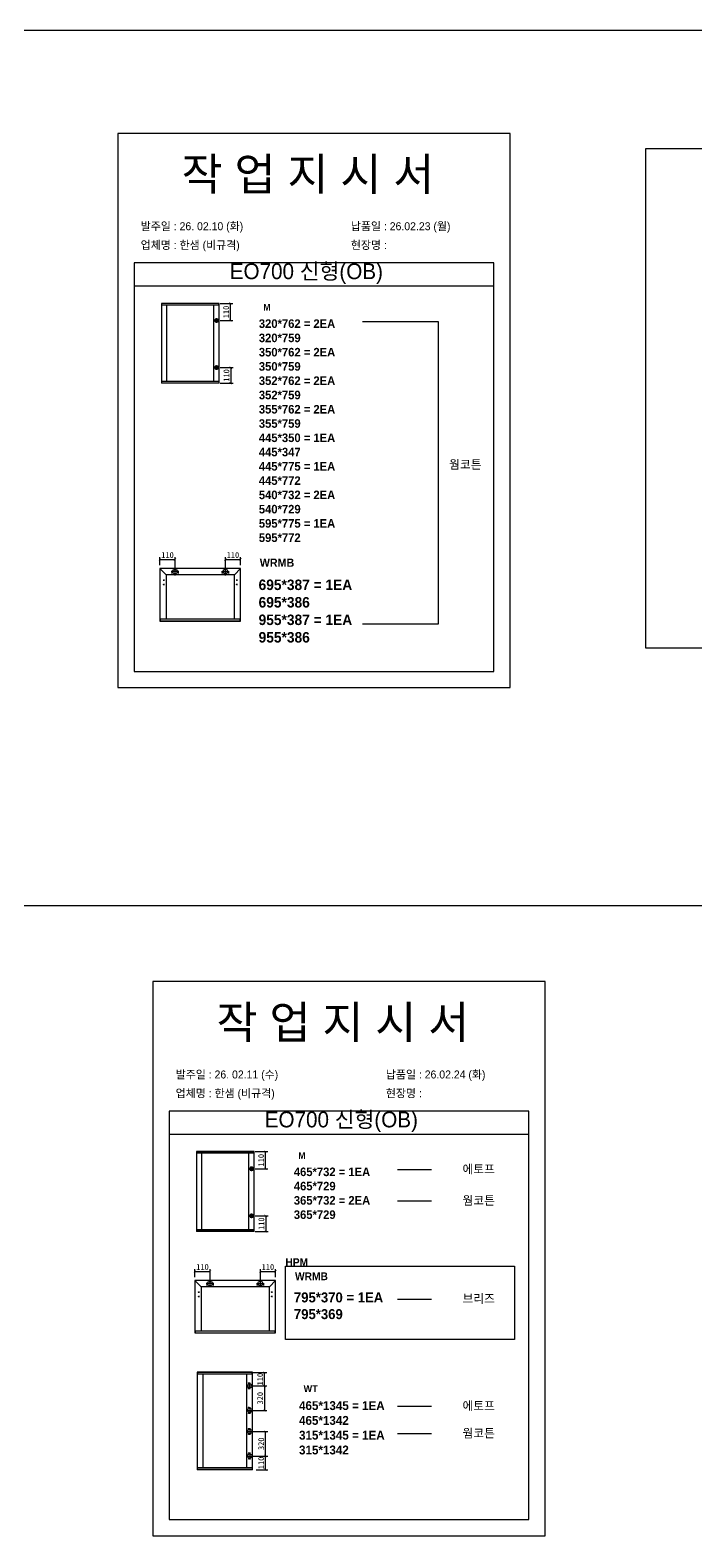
# Model space of a CAD drawing. Header units: millimetres. Extents: x -44117 to 256353, y -2095463 to 65325.
# Drawn here: x 112619 to 115470, y -711792 to -705337 of the extents above; entities that cross this region are included whole.
import ezdxf

# ---------------------------------------------------------------- set-up
doc = ezdxf.new("R2010")
doc.units = ezdxf.units.MM
doc.header["$LTSCALE"] = 10
doc.layers.add('Layer1', color=7, linetype='Continuous', lineweight=70)
doc.styles.add('MtX_Gulim', font='')
doc.styles.get('MtX_Gulim').set_extended_font_data('Gulim', bold=True)
doc.dimstyles.new('ISO-25', dxfattribs={"dimtxt": 2.5, "dimasz": 2.5, "dimexe": 1, "dimexo": 1, "dimtad": 1, "dimtxsty": 'Standard', "dimblk": 'ARCHTICK', "dimcen": 2.5, "dimadec": 0, "dimazin": 0, "dimtfac": 1, "dimtmove": 0, "dimatfit": 3, "dimfxl": 0, "dimarcsym": 0})

# ---------------------------------------------------------------- blocks, each defined once
blk = doc.blocks.new('_ArchTick')
at = {"color": 0, "linetype": 'ByBlock', "const_width": 0.15}
blk.add_lwpolyline([(-0.5, -0.5), (0.5, 0.5)], dxfattribs=at)
blk = doc.blocks.new('*D4801')
at = {"color": 0, "lineweight": -2}
for p, q in [((113433, -706508.6), (113487.6, -706508.6)), ((113477.6, -706582.3), (113477.6, -706508.6)), ((113433, -706582.3), (113487.6, -706582.3))]:
    blk.add_line(p, q, dxfattribs=at)
at = {"layer": 'Defpoints', "color": 0}
for p in [(113418, -706508.6), (113477.6, -706508.6), (113418, -706582.3)]:
    blk.add_point(p, dxfattribs=at)
at = {"color": 0, "lineweight": -2, "xscale": 10, "yscale": 10, "zscale": 10}
for p, rotation in [((113477.6, -706508.6), 90), ((113477.6, -706582.3), 270)]:
    blk.add_blockref('_ArchTick', p, dxfattribs=dict(at, rotation=rotation))
at = {"color": 0, "insert": (113458.8, -706545.4), "char_height": 25, "attachment_point": 5, "rotation": 90}
blk.add_mtext('110', dxfattribs=at)
blk = doc.blocks.new('*D4802')
at = {"color": 0, "lineweight": -2}
for p, q in [((113433, -706784.1), (113488.5, -706784.1)), ((113478.5, -706784.1), (113478.5, -706851)), ((113433, -706851), (113488.5, -706851))]:
    blk.add_line(p, q, dxfattribs=at)
at = {"layer": 'Defpoints', "color": 0}
for p in [(113418, -706784.1), (113418, -706851), (113478.5, -706851)]:
    blk.add_point(p, dxfattribs=at)
at = {"color": 0, "lineweight": -2, "xscale": 10, "yscale": 10, "zscale": 10}
for p, rotation in [((113478.5, -706784.1), 90), ((113478.5, -706851), 270)]:
    blk.add_blockref('_ArchTick', p, dxfattribs=dict(at, rotation=rotation))
at = {"color": 0, "insert": (113459.8, -706817.6), "char_height": 25, "attachment_point": 5, "rotation": 90}
blk.add_mtext('110', dxfattribs=at)
blk = doc.blocks.new('*D4803')
at = {"color": 0, "lineweight": -2}
for p, q in [((113175.5, -707630.8), (113175.5, -707596.2)), ((113175.5, -707606.2), (113240, -707606.2)), ((113240, -707643.5), (113240, -707596.2))]:
    blk.add_line(p, q, dxfattribs=at)
at = {"layer": 'Defpoints', "color": 0}
for p in [(113175.5, -707645.8), (113240, -707606.2), (113240, -707658.5)]:
    blk.add_point(p, dxfattribs=at)
at = {"color": 0, "lineweight": -2, "xscale": 10, "yscale": 10, "zscale": 10, "rotation": 180}
blk.add_blockref('_ArchTick', (113175.5, -707606.2), dxfattribs=at)
at = {"color": 0, "lineweight": -2, "xscale": 10, "yscale": 10, "zscale": 10}
blk.add_blockref('_ArchTick', (113240, -707606.2), dxfattribs=at)
at = {"color": 0, "insert": (113207.7, -707587.5), "char_height": 25, "attachment_point": 5}
blk.add_mtext('110', dxfattribs=at)
blk = doc.blocks.new('*D4804')
at = {"color": 0, "lineweight": -2}
for p, q in [((113455.5, -707643.5), (113455.5, -707596.2)), ((113455.5, -707606.2), (113520.1, -707606.2)), ((113520.1, -707630.8), (113520.1, -707596.2))]:
    blk.add_line(p, q, dxfattribs=at)
at = {"layer": 'Defpoints', "color": 0}
for p in [(113520.1, -707606.2), (113520.1, -707645.8), (113455.5, -707658.5)]:
    blk.add_point(p, dxfattribs=at)
at = {"color": 0, "lineweight": -2, "xscale": 10, "yscale": 10, "zscale": 10, "rotation": 180}
blk.add_blockref('_ArchTick', (113455.5, -707606.2), dxfattribs=at)
at = {"color": 0, "lineweight": -2, "xscale": 10, "yscale": 10, "zscale": 10}
blk.add_blockref('_ArchTick', (113520.1, -707606.2), dxfattribs=at)
at = {"color": 0, "insert": (113487.8, -707587.5), "char_height": 25, "attachment_point": 5}
blk.add_mtext('110', dxfattribs=at)
blk = doc.blocks.new('*D4880')
at = {"color": 0, "lineweight": -2}
for p, q in [((113582.8, -710144.8), (113637.4, -710144.8)), ((113627.4, -710218.4), (113627.4, -710144.8)), ((113582.8, -710218.4), (113637.4, -710218.4))]:
    blk.add_line(p, q, dxfattribs=at)
at = {"layer": 'Defpoints', "color": 0}
for p in [(113567.8, -710144.8), (113627.4, -710144.8), (113567.8, -710218.4)]:
    blk.add_point(p, dxfattribs=at)
at = {"color": 0, "lineweight": -2, "xscale": 10, "yscale": 10, "zscale": 10}
for p, rotation in [((113627.4, -710144.8), 90), ((113627.4, -710218.4), 270)]:
    blk.add_blockref('_ArchTick', p, dxfattribs=dict(at, rotation=rotation))
at = {"color": 0, "insert": (113608.6, -710181.6), "char_height": 25, "attachment_point": 5, "rotation": 90}
blk.add_mtext('110', dxfattribs=at)
blk = doc.blocks.new('*D4881')
at = {"color": 0, "lineweight": -2}
for p, q in [((113582.8, -710420.2), (113638.3, -710420.2)), ((113628.3, -710420.2), (113628.3, -710487.1)), ((113582.8, -710487.1), (113638.3, -710487.1))]:
    blk.add_line(p, q, dxfattribs=at)
at = {"layer": 'Defpoints', "color": 0}
for p in [(113567.8, -710420.2), (113567.8, -710487.1), (113628.3, -710487.1)]:
    blk.add_point(p, dxfattribs=at)
at = {"color": 0, "lineweight": -2, "xscale": 10, "yscale": 10, "zscale": 10}
for p, rotation in [((113628.3, -710420.2), 90), ((113628.3, -710487.1), 270)]:
    blk.add_blockref('_ArchTick', p, dxfattribs=dict(at, rotation=rotation))
at = {"color": 0, "insert": (113609.6, -710453.7), "char_height": 25, "attachment_point": 5, "rotation": 90}
blk.add_mtext('110', dxfattribs=at)
blk = doc.blocks.new('*D4882')
at = {"color": 0, "lineweight": -2}
for p, q in [((113325.3, -710682.7), (113325.3, -710648.2)), ((113325.3, -710658.2), (113389.8, -710658.2)), ((113389.8, -710695.5), (113389.8, -710648.2))]:
    blk.add_line(p, q, dxfattribs=at)
at = {"layer": 'Defpoints', "color": 0}
for p in [(113389.8, -710658.2), (113325.3, -710697.7), (113389.8, -710710.5)]:
    blk.add_point(p, dxfattribs=at)
at = {"color": 0, "lineweight": -2, "xscale": 10, "yscale": 10, "zscale": 10, "rotation": 180}
blk.add_blockref('_ArchTick', (113325.3, -710658.2), dxfattribs=at)
at = {"color": 0, "lineweight": -2, "xscale": 10, "yscale": 10, "zscale": 10}
blk.add_blockref('_ArchTick', (113389.8, -710658.2), dxfattribs=at)
at = {"color": 0, "insert": (113357.5, -710639.4), "char_height": 25, "attachment_point": 5}
blk.add_mtext('110', dxfattribs=at)
blk = doc.blocks.new('*D4883')
at = {"color": 0, "lineweight": -2}
for p, q in [((113605.3, -710695.5), (113605.3, -710648.2)), ((113605.3, -710658.2), (113669.8, -710658.2)), ((113669.8, -710682.7), (113669.8, -710648.2))]:
    blk.add_line(p, q, dxfattribs=at)
at = {"layer": 'Defpoints', "color": 0}
for p in [(113669.8, -710658.2), (113605.3, -710710.5), (113669.8, -710697.7)]:
    blk.add_point(p, dxfattribs=at)
at = {"color": 0, "lineweight": -2, "xscale": 10, "yscale": 10, "zscale": 10, "rotation": 180}
blk.add_blockref('_ArchTick', (113605.3, -710658.2), dxfattribs=at)
at = {"color": 0, "lineweight": -2, "xscale": 10, "yscale": 10, "zscale": 10}
blk.add_blockref('_ArchTick', (113669.8, -710658.2), dxfattribs=at)
at = {"color": 0, "insert": (113637.6, -710639.4), "char_height": 25, "attachment_point": 5}
blk.add_mtext('110', dxfattribs=at)
blk = doc.blocks.new('*D4884')
at = {"color": 0, "lineweight": -2}
for p, q in [((113575.1, -711091.4), (113633, -711091.4)), ((113623, -711149.3), (113623, -711091.4)), ((113575.1, -711149.3), (113633, -711149.3))]:
    blk.add_line(p, q, dxfattribs=at)
at = {"layer": 'Defpoints', "color": 0}
for p in [(113560.1, -711091.4), (113623, -711091.4), (113560.1, -711149.3)]:
    blk.add_point(p, dxfattribs=at)
at = {"color": 0, "lineweight": -2, "xscale": 10, "yscale": 10, "zscale": 10}
for p, rotation in [((113623, -711091.4), 90), ((113623, -711149.3), 270)]:
    blk.add_blockref('_ArchTick', p, dxfattribs=dict(at, rotation=rotation))
at = {"color": 0, "insert": (113604.3, -711120.3), "char_height": 25, "attachment_point": 5, "rotation": 90}
blk.add_mtext('110', dxfattribs=at)
blk = doc.blocks.new('*D4885')
at = {"color": 0, "lineweight": -2}
for p, q in [((113575.1, -711449.8), (113637.6, -711449.8)), ((113627.6, -711508.3), (113627.6, -711449.8)), ((113586.7, -711508.3), (113637.6, -711508.3))]:
    blk.add_line(p, q, dxfattribs=at)
at = {"layer": 'Defpoints', "color": 0}
for p in [(113560.1, -711449.8), (113627.6, -711449.8), (113571.7, -711508.3)]:
    blk.add_point(p, dxfattribs=at)
at = {"color": 0, "lineweight": -2, "xscale": 10, "yscale": 10, "zscale": 10}
for p, rotation in [((113627.6, -711449.8), 90), ((113627.6, -711508.3), 270)]:
    blk.add_blockref('_ArchTick', p, dxfattribs=dict(at, rotation=rotation))
at = {"color": 0, "insert": (113608.8, -711479.1), "char_height": 25, "attachment_point": 5, "rotation": 90}
blk.add_mtext('110', dxfattribs=at)
blk = doc.blocks.new('*D4886')
at = {"color": 0, "lineweight": -2}
for p, q in [((113575.1, -711344.7), (113637.6, -711344.7)), ((113627.6, -711449.8), (113627.6, -711344.7)), ((113575.1, -711449.8), (113637.6, -711449.8))]:
    blk.add_line(p, q, dxfattribs=at)
at = {"layer": 'Defpoints', "color": 0}
for p in [(113560.1, -711344.7), (113627.6, -711344.7), (113560.1, -711449.8)]:
    blk.add_point(p, dxfattribs=at)
at = {"color": 0, "lineweight": -2, "xscale": 10, "yscale": 10, "zscale": 10}
for p, rotation in [((113627.6, -711344.7), 90), ((113627.6, -711449.8), 270)]:
    blk.add_blockref('_ArchTick', p, dxfattribs=dict(at, rotation=rotation))
at = {"color": 0, "insert": (113608.8, -711397.2), "char_height": 25, "attachment_point": 5, "rotation": 90}
blk.add_mtext('320', dxfattribs=at)
blk = doc.blocks.new('*D4887')
at = {"color": 0, "lineweight": -2}
for p, q in [((113575.1, -711149.3), (113633, -711149.3)), ((113623, -711149.3), (113623, -711254.4)), ((113575.1, -711254.4), (113633, -711254.4))]:
    blk.add_line(p, q, dxfattribs=at)
at = {"layer": 'Defpoints', "color": 0}
for p in [(113560.1, -711149.3), (113560.1, -711254.4), (113623, -711254.4)]:
    blk.add_point(p, dxfattribs=at)
at = {"color": 0, "lineweight": -2, "xscale": 10, "yscale": 10, "zscale": 10}
for p, rotation in [((113623, -711149.3), 90), ((113623, -711254.4), 270)]:
    blk.add_blockref('_ArchTick', p, dxfattribs=dict(at, rotation=rotation))
at = {"color": 0, "insert": (113604.3, -711201.9), "char_height": 25, "attachment_point": 5, "rotation": 90}
blk.add_mtext('320', dxfattribs=at)

msp = doc.modelspace()

# ---------------------------------------------------------------- linework, layer by layer
at = {"color": 1}
for p, q in [((104015.69829, -705337.25096), (196284.84516, -705337.25096)), ((104015.69829, -705337.25096), (196284.84516, -705337.25096)), ((104015.69829, -709090.17771), (196284.84516, -709090.17771)), ((104015.69829, -709090.17771), (196284.84516, -709090.17771))]:
    msp.add_line(p, q, dxfattribs=at)
for p, q in [((114605.22984, -706335.18086), (113065.22984, -706335.18086)), ((114605.22984, -706335.18086), (113065.22984, -706335.18086)), ((114605.22984, -706435.18086), (113065.22984, -706435.18086)), ((113182.11258, -706508.88), (113182.11258, -706850.76689)), ((113428.61322, -706509.32274), (113182.11258, -706509.32274)), ((113428.61322, -706516.0129), (113182.11258, -706516.0129)), ((113428.36726, -706508.63404), (113182.35855, -706508.63404)), ((113204.00318, -706515.52097), (113204.00318, -706843.63401)), ((113406.47666, -706843.63401), (113406.47666, -706516.0129)), ((113427.38342, -706516.0129), (113427.38342, -706508.63404)), ((113428.61322, -706850.76689), (113428.61322, -706508.88)), ((113428.61322, -706843.63401), (113182.11258, -706843.63401)), ((113428.61322, -706850.32417), (113182.11258, -706850.32417)), ((113428.36726, -706851.01286), (113182.35855, -706851.01286)), ((113183.34239, -706851.01286), (113183.34239, -706843.63401)), ((113427.38342, -706843.63401), (113427.38342, -706851.01286)), ((113175.16804, -707645.81326), (113175.16804, -707870.15358)), ((113201.50879, -707672.15401), (113175.25472, -707645.60398)), ((113520.05387, -707645.51729), (113175.464, -707645.51729)), ((113239.98404, -707674.6831), (113239.98404, -707642.39627)), ((113455.53383, -707674.6831), (113455.53383, -707642.39627)), ((113494.00908, -707672.15401), (113520.26315, -707645.60398)), ((113520.34983, -707870.15358), (113520.34983, -707645.81326)), ((113188.4864, -707695.23916), (113194.40567, -707695.23916)), ((113191.44603, -707692.27953), (113191.44603, -707698.1988)), ((113191.44603, -707711.22119), (113191.44603, -707717.14046)), ((113201.50879, -707672.15401), (113201.50879, -707862.16257)), ((113494.00908, -707672.15401), (113201.50879, -707672.15401)), ((113256.12747, -707658.53969), (113223.84063, -707658.53969)), ((113229.0334, -707664.45896), (113224.29798, -707664.45896)), ((113226.66569, -707662.09125), (113226.66569, -707666.82667)), ((113255.67011, -707664.45896), (113250.9347, -707664.45896)), ((113253.3024, -707662.09125), (113253.3024, -707666.82667)), ((113439.39041, -707658.53969), (113471.67725, -707658.53969)), ((113444.58319, -707664.45896), (113439.84777, -707664.45896)), ((113442.21548, -707662.09125), (113442.21548, -707666.82667)), ((113471.2199, -707664.45896), (113466.48448, -707664.45896)), ((113468.85219, -707662.09125), (113468.85219, -707666.82667)), ((113494.00908, -707861.57064), (113494.00908, -707672.15401)), ((113507.03148, -707695.23916), (113501.11221, -707695.23916)), ((113504.07185, -707692.27953), (113504.07185, -707698.1988)), ((113504.07185, -707711.22119), (113504.07185, -707717.14046)), ((113188.4864, -707714.18082), (113194.40567, -707714.18082)), ((113507.03148, -707714.18082), (113501.11221, -707714.18082)), ((113175.16804, -707861.57064), (113520.34983, -707861.57064)), ((113175.16804, -707869.62085), (113520.05387, -707869.62085)), ((113175.464, -707870.44955), (113520.05387, -707870.44955)), ((113176.64785, -707861.57064), (113176.64785, -707870.44955)), ((113518.87002, -707870.44955), (113518.87002, -707861.57064)), ((114755.02347, -709971.30097), (113215.02347, -709971.30097)), ((114755.02347, -709971.30097), (113215.02347, -709971.30097)), ((114755.02347, -710071.30097), (113215.02347, -710071.30097)), ((113331.90621, -710145.00011), (113331.90621, -710486.887)), ((113578.40685, -710145.44284), (113331.90621, -710145.44284)), ((113578.40685, -710152.133), (113331.90621, -710152.133)), ((113578.16089, -710144.75415), (113332.15218, -710144.75415)), ((113353.79681, -710151.64108), (113353.79681, -710479.75411)), ((113556.27029, -710479.75411), (113556.27029, -710152.133)), ((113577.17705, -710152.133), (113577.17705, -710144.75415)), ((113578.40685, -710486.887), (113578.40685, -710145.00011)), ((113578.40685, -710479.75411), (113331.90621, -710479.75411)), ((113578.40685, -710486.44427), (113331.90621, -710486.44427)), ((113578.16089, -710487.13297), (113332.15218, -710487.13297)), ((113333.13602, -710487.13297), (113333.13602, -710479.75411)), ((113577.17705, -710479.75411), (113577.17705, -710487.13297)), ((113324.96167, -710697.74979), (113324.96167, -710922.09012)), ((113351.30242, -710724.09054), (113325.04835, -710697.54051)), ((113669.8475, -710697.45383), (113325.25763, -710697.45383)), ((113341.23966, -710744.21606), (113341.23966, -710750.13533)), ((113351.30242, -710724.09054), (113351.30242, -710914.0991)), ((113643.80271, -710724.09054), (113351.30242, -710724.09054)), ((113405.9211, -710710.47622), (113373.63426, -710710.47622)), ((113378.82703, -710716.39549), (113374.09161, -710716.39549)), ((113376.45932, -710714.02778), (113376.45932, -710718.7632)), ((113389.77768, -710726.61964), (113389.77768, -710694.3328)), ((113405.46374, -710716.39549), (113400.72833, -710716.39549)), ((113403.09603, -710714.02778), (113403.09603, -710718.7632)), ((113589.18404, -710710.47622), (113621.47088, -710710.47622)), ((113594.37682, -710716.39549), (113589.6414, -710716.39549)), ((113592.00911, -710714.02778), (113592.00911, -710718.7632)), ((113605.32746, -710726.61964), (113605.32746, -710694.3328)), ((113621.01353, -710716.39549), (113616.27811, -710716.39549)), ((113618.64582, -710714.02778), (113618.64582, -710718.7632)), ((113643.80271, -710724.09054), (113670.05678, -710697.54051)), ((113643.80271, -710913.50718), (113643.80271, -710724.09054)), ((113653.86548, -710744.21606), (113653.86548, -710750.13533)), ((113670.14346, -710922.09012), (113670.14346, -710697.74979)), ((113338.28003, -710747.1757), (113344.1993, -710747.1757)), ((113338.28003, -710766.11736), (113344.1993, -710766.11736)), ((113341.23966, -710763.15772), (113341.23966, -710769.07699)), ((113656.82511, -710747.1757), (113650.90584, -710747.1757)), ((113656.82511, -710766.11736), (113650.90584, -710766.11736)), ((113653.86548, -710763.15772), (113653.86548, -710769.07699)), ((113324.96167, -710913.50718), (113670.14346, -710913.50718)), ((113324.96167, -710921.55738), (113669.8475, -710921.55738)), ((113325.25763, -710922.38608), (113669.8475, -710922.38608)), ((113326.44148, -710913.50718), (113326.44148, -710922.38608)), ((113668.66365, -710922.38608), (113668.66365, -710913.50718)), ((113334.80275, -711090.94596), (113334.80275, -711508.15382)), ((113571.79631, -711091.42527), (113334.80275, -711091.42527)), ((113571.79631, -711098.66822), (113334.80275, -711098.66822)), ((113571.53003, -711090.67967), (113335.06903, -711090.67967)), ((113336.13417, -711090.67967), (113336.13417, -711098.66822)), ((113358.5021, -711098.13565), (113358.5021, -711500.43157)), ((113547.83067, -711500.43157), (113547.83067, -711098.66822)), ((113570.46489, -711098.66822), (113570.46489, -711090.67967)), ((113571.79631, -711508.15382), (113571.79631, -711090.94596)), ((113545.55519, -711149.26235), (113574.60437, -711149.26235)), ((113557.41693, -711137.27953), (113553.15637, -711137.27953)), ((113557.41693, -711161.24517), (113553.15637, -711161.24517)), ((113555.28665, -711135.14925), (113555.28665, -711139.40981)), ((113555.28665, -711159.11489), (113555.28665, -711163.37545)), ((113560.07978, -711163.78694), (113560.07978, -711134.73777)), ((113545.55519, -711254.4449), (113574.60437, -711254.4449)), ((113557.41693, -711242.46207), (113553.15637, -711242.46207)), ((113555.28665, -711240.33179), (113555.28665, -711244.59235)), ((113560.07978, -711239.9203), (113560.07978, -711268.96948)), ((113557.41693, -711266.42771), (113553.15637, -711266.42771)), ((113555.28665, -711264.29743), (113555.28665, -711268.55799)), ((113545.55519, -711344.65489), (113574.60437, -711344.65489)), ((113557.41693, -711332.67206), (113553.15637, -711332.67206)), ((113557.41693, -711356.63771), (113553.15637, -711356.63771)), ((113555.28665, -711330.54178), (113555.28665, -711334.80234)), ((113555.28665, -711354.50743), (113555.28665, -711358.76798)), ((113560.07978, -711330.1303), (113560.07978, -711359.17948)), ((113545.55519, -711449.83742), (113574.60437, -711449.83742)), ((113557.41693, -711437.85459), (113553.15637, -711437.85459)), ((113555.28665, -711435.72431), (113555.28665, -711439.98487)), ((113560.07978, -711435.31283), (113560.07978, -711464.36201)), ((113571.79631, -711500.43157), (113334.80275, -711500.43157)), ((113571.79631, -711507.67452), (113334.80275, -711507.67452)), ((113571.53003, -711508.42011), (113335.06903, -711508.42011)), ((113336.13417, -711508.42011), (113336.13417, -711500.43157)), ((113557.41693, -711461.82023), (113553.15637, -711461.82023)), ((113555.28665, -711459.68995), (113555.28665, -711463.95051)), ((113570.46489, -711500.43157), (113570.46489, -711508.42011))]:
    msp.add_line(p, q)
for points in [[(112995.22984, -708156.01114), (114675.22984, -708156.01114), (114675.22984, -705780.01114), (112995.22984, -705780.01114)], [(115255.36884, -705844.30205), (118602.09826, -705844.30205), (118602.09826, -707986.20888), (115255.36884, -707986.20888)], [(113145.02347, -711792.13125), (114825.02347, -711792.13125), (114825.02347, -709416.13125), (113145.02347, -709416.13125)], [(113712.54402, -710636.25581), (114693.03116, -710636.25581), (114693.03116, -710950.0117), (113712.54402, -710950.0117)]]:
    msp.add_lwpolyline(points, close=True)
for points in [[(113065.22984, -706335.18086), (113065.22984, -708086.01114), (114605.22984, -708086.01114), (114605.22984, -706335.18086)], [(114042.64893, -706585.63767), (114367.23686, -706585.63767), (114367.23686, -707883.98939), (114042.64893, -707883.98939)], [(113215.02347, -709971.30097), (113215.02347, -711722.13125), (114755.02347, -711722.13125), (114755.02347, -709971.30097)], [(114192.44256, -710221.75777), (114337.74141, -710221.75777)], [(114192.44256, -710356.22458), (114337.74141, -710356.22458)], [(114192.44256, -710776.80687), (114337.74141, -710776.80687)], [(114192.44256, -711236.23513), (114337.74141, -711236.23513)], [(114192.44256, -711353.89358), (114337.74141, -711353.89358)]]:
    msp.add_lwpolyline(points)
for centre, radius in [((113239.98404, -707658.53969), 10.35872), ((113455.53383, -707658.53969), 10.35872), ((113191.44603, -707695.23916), 0.88789), ((113226.66569, -707664.45896), 0.94708), ((113253.3024, -707664.45896), 0.94708), ((113442.21548, -707664.45896), 0.94708), ((113468.85219, -707664.45896), 0.94708), ((113504.07185, -707695.23916), 0.88789), ((113191.44603, -707714.18082), 0.88789), ((113504.07185, -707714.18082), 0.88789), ((113341.23966, -710747.17569), 0.88789), ((113376.45932, -710716.39549), 0.94708), ((113389.77768, -710710.47622), 10.35872), ((113403.09603, -710716.39549), 0.94708), ((113592.00911, -710716.39549), 0.94708), ((113605.32746, -710710.47622), 10.35872), ((113618.64582, -710716.39549), 0.94708), ((113653.86548, -710747.17569), 0.88789), ((113341.23966, -710766.11736), 0.88789), ((113653.86548, -710766.11736), 0.88789), ((113560.07978, -711149.26235), 9.31997), ((113555.28665, -711137.27953), 0.85211), ((113555.28665, -711161.24517), 0.85211), ((113560.07978, -711254.4449), 9.31997), ((113555.28665, -711242.46207), 0.85211), ((113555.28665, -711266.42771), 0.85211), ((113560.07978, -711344.65489), 9.31997), ((113555.28665, -711332.67206), 0.85211), ((113555.28665, -711356.63771), 0.85211), ((113560.07978, -711449.83742), 9.31997), ((113555.28665, -711437.85459), 0.85211), ((113555.28665, -711461.82023), 0.85211)]:
    msp.add_circle(centre, radius)
for centre, radius, start, end in [((113428.36726, -706508.88), 0.24596, 0, 90), ((113182.35855, -706850.7669), 0.24596, 180, 270), ((113428.36726, -706850.7669), 0.24596, 270, 0), ((113175.464, -707645.81326), 0.29596, 90, 180), ((113520.05387, -707645.81326), 0.29596, 0, 90), ((113175.464, -707870.15358), 0.29596, 180, 270), ((113520.05387, -707870.15358), 0.29596, 270, 0), ((113578.16089, -710145.00011), 0.24596, 0, 90), ((113332.15218, -710486.887), 0.24596, 180, 270), ((113578.16089, -710486.887), 0.24596, 270, 0), ((113325.25763, -710697.74979), 0.29596, 90, 180), ((113669.8475, -710697.74979), 0.29596, 0, 90), ((113325.25763, -710922.09012), 0.29596, 180, 270), ((113669.8475, -710922.09012), 0.29596, 270, 0), ((113335.06903, -711090.94596), 0.26628, 90, 180), ((113571.53003, -711090.94596), 0.26628, 0, 90), ((113335.06903, -711508.15383), 0.26628, 180, 270), ((113571.53003, -711508.15383), 0.26628, 270, 0)]:
    msp.add_arc(centre, radius, start, end)
at = {"layer": 'Layer1'}
for p, q in [((113417.97524, -706573.18532), (113417.97524, -706591.31572)), ((113417.97524, -706793.19368), (113417.97524, -706775.06328)), ((113567.76887, -710209.30543), (113567.76887, -710227.43583)), ((113567.76887, -710429.31379), (113567.76887, -710411.18339))]:
    msp.add_line(p, q, dxfattribs=at)
for points in [[(113427.04044, -706582.25052), (113408.91004, -706582.25052)], [(113427.04044, -706784.12848), (113408.91004, -706784.12848)], [(113576.83407, -710218.37063), (113558.70367, -710218.37063)], [(113576.83407, -710420.24859), (113558.70367, -710420.24859)]]:
    msp.add_lwpolyline(points, close=True, dxfattribs=at)
for centre in [(113417.97524, -706582.25052), (113417.97524, -706784.12848), (113567.76887, -710218.37063), (113567.76887, -710420.24859)]:
    msp.add_circle(centre, 6.04347, dxfattribs=at)

# ---------------------------------------------------------------- texts
at = {"linetype": 'Continuous', "style": 'MtX_Gulim'}
for s, height, p in [('M', 28.5847, (113617.8077, -706539.81588)), ('WRMB', 35.049344, (113602.75816, -707637.84422)), ('M', 28.5847, (113767.60133, -710175.93599)), ('HPM', 33.437275, (113712.54402, -710635.37123)), ('WRMB', 33.437275, (113753.69974, -710696.14889)), ('WT', 29.627386, (113790.56116, -711176.01408))]:
    msp.add_text(s, height=height, dxfattribs=at).set_placement(p)
at = {"attachment_point": 1}
for s, width, gutter_width, heights, insert, char_height in [('{\\fGulim|b0|i0|c129|p50;작 업 지 시 서}', 3307.3198183, 12.5, [-155.84554], (113268.03644, -705884.17365), 140), ('\\pt11;{\\fGulim|b0|i0|c129|p50;발주일 : 26. 02.10 (화)}', 3307.3198183, 12.5, [34.50412], (113092.82709, -706160.89407), 34.3), ('{\\fGulim|b0|i0|c129|p50;납품일 : 26.02.23 (월)}', 3307.3198183, 12.5, [35.09023], (113992.80507, -706160.89407), 34.3), ('{\\fGulim|b0|i0|c129|p50;업체명 : 한샘 (비규격)}', 3307.3198183, 12.5, [36.11279], (113092.82709, -706241.55025), 34.3), ('{\\fGulim|b0|i0|c129|p50;현장명 : }', 3307.3198183, 12.5, [-38.2735], (113992.80507, -706241.55025), 34.3), ('{\\fGulim|b0|i0|c129|p50;EO700 신형(OB)}', 1597.0710432, 6.03612, [-85.06834], (113474.06276, -706337.22805), 67.6045736), ('{\\f굴림|b1|i0|c129|p50;320*762 = 2EA\\P\\C1;320*759\\P\\C256;350*762 = 2EA\\P\\C1;350*759\\P\\C256;352*762 = 2EA\\P\\C1;352*759\\P\\C256;355*762 = 2EA\\P\\C1;355*759\\P\\C256;445*350 = 1EA\\P\\C1;445*347\\P\\C256;445*775 = 1EA\\P\\C1;445*772\\P\\C256;540*732 = 2EA\\P\\C1;540*729\\P\\C256;595*775 = 1EA\\P\\C1;595*772}', 11097.3917356, 142.72229, [-956.23934], (113598.86465, -706577.07622), 36.7000174), ('{\\f굴림|b1|i0|c129|p50;웜코튼}', 11097.3917356, 142.72229, [-39.61272], (114413.99278, -707181.31563), 36.7000174), ('{\\f굴림|b1|i0|c129|p50;695*387 = 1EA\\P\\C1;695*386\\P\\C256;955*387 = 1EA\\P\\C1;955*386}', 13607.1496112, 175, [-271.42857], (113597.75296, -707692.58433), 45), ('{\\fGulim|b0|i0|c129|p50;작 업 지 시 서}', 3307.3198183, 12.5, [-155.84554], (113417.83007, -709520.29376), 140), ('\\pt11;{\\fGulim|b0|i0|c129|p50;발주일 : 26. 02.11 (수)}', 3307.3198183, 12.5, [34.50412], (113242.62072, -709797.01418), 34.3), ('{\\fGulim|b0|i0|c129|p50;납품일 : 26.02.24 (화)}', 3307.3198183, 12.5, [35.09023], (114142.5987, -709797.01418), 34.3), ('{\\fGulim|b0|i0|c129|p50;업체명 : 한샘 (비규격)}', 3307.3198183, 12.5, [36.11279], (113242.62072, -709877.67036), 34.3), ('{\\fGulim|b0|i0|c129|p50;현장명 : }', 3307.3198183, 12.5, [-38.2735], (114142.5987, -709877.67036), 34.3), ('{\\fGulim|b0|i0|c129|p50;EO700 신형(OB)}', 1597.0710432, 6.03612, [-85.06834], (113623.8564, -709973.34816), 67.6045736), ('{\\f굴림|b1|i0|c129|p50;465*732 = 1EA\\P\\C1;465*729\\P\\C256;365*732 = 2EA\\P\\C1;365*729}', 11097.3917356, 142.72229, [-221.41373], (113748.65828, -710213.19632), 36.7000174), ('{\\f굴림|b1|i0|c129|p50;에토프}', 11097.3917356, 142.72229, [-40.82634], (114471.15372, -710201.87657), 36.7000174), ('{\\f굴림|b1|i0|c129|p50;웜코튼}', 11097.3917356, 142.72229, [-39.61272], (114471.15372, -710336.34338), 36.7000174), ('{\\f굴림|b1|i0|c129|p50;795*370 = 1EA\\P\\C1;795*369}', 12981.2987302, 166.951, [-115.72998], (113748.92476, -710748.37127), 42.930258), ('{\\f굴림|b1|i0|c129|p50;브리즈}', 11097.3917356, 142.72229, [-40.7778], (114471.15372, -710756.92567), 36.7000174), ('{\\f굴림|b1|i0|c129|p50;465*1345 = 1EA\\P\\C1;465*1342\\P\\C256;315*1345 = 1EA\\P\\C1;315*1342}', 11502.191844, 147.92838, [-229.59088], (113770.92713, -711214.63356), 38.0387258), ('{\\f굴림|b1|i0|c129|p50;에토프}', 11097.3917356, 142.72229, [-40.82634], (114471.15372, -711216.35393), 36.7000174), ('{\\f굴림|b1|i0|c129|p50;웜코튼}', 11097.3917356, 142.72229, [-39.61272], (114471.15372, -711334.01238), 36.7000174)]:
    msp.add_mtext_dynamic_manual_height_columns(s, width=width, gutter_width=gutter_width, heights=heights, dxfattribs=dict(at, insert=insert, char_height=char_height))

# ---------------------------------------------------------------- dimensions: what is measured, and where the dimension line sits
for base, p1, p2, text, picture, middle in [((113477.58901, -706508.63404), (113417.97524, -706582.25052), (113417.97524, -706508.63404), '110', '*D4801', (113458.83901, -706545.44228)), ((113478.54249, -706851.01286), (113417.97524, -706784.12848), (113417.97524, -706851.01286), '110', '*D4802', (113459.79249, -706817.57067)), ((113627.38264, -710144.75415), (113567.76887, -710218.37063), (113567.76887, -710144.75415), '110', '*D4880', (113608.63264, -710181.56239)), ((113628.33612, -710487.13297), (113567.76887, -710420.24859), (113567.76887, -710487.13297), '110', '*D4881', (113609.58612, -710453.69078)), ((113623.00491, -711254.4449), (113560.07978, -711149.26236), (113560.07978, -711254.4449), '320', '*D4887', (113604.25491, -711201.85363)), ((113627.57638, -711344.65489), (113560.07978, -711449.83742), (113560.07978, -711344.65489), '320', '*D4886', (113608.82638, -711397.24616)), ((113627.57638, -711449.83742), (113571.71832, -711508.34212), (113560.07978, -711449.83742), '110', '*D4885', (113608.82638, -711479.08977))]:
    dim = msp.add_linear_dim(base=base, p1=p1, p2=p2, angle=90, text=text, dimstyle='ISO-25', override={"dimscale": 10, "dimasz": 1, "dimexo": 1.5, "dimtxsty": 'Standard'})
    dim.commit()
    dim.dimension.update_dxf_attribs({"geometry": picture, "text_midpoint": middle})
for base, p1, p2, picture, middle in [((113239.98405, -707606.23286), (113175.464, -707645.81326), (113239.98405, -707658.53969), '*D4803', (113207.72402, -707587.48286)), ((113520.05387, -707606.23286), (113455.53383, -707658.53969), (113520.05387, -707645.81326), '*D4804', (113487.79385, -707587.48286)), ((113389.77768, -710658.16939), (113325.25763, -710697.74979), (113389.77768, -710710.47622), '*D4882', (113357.51765, -710639.41939)), ((113669.8475, -710658.16939), (113605.32746, -710710.47622), (113669.8475, -710697.74979), '*D4883', (113637.58748, -710639.41939))]:
    dim = msp.add_linear_dim(base=base, p1=p1, p2=p2, text='110', dimstyle='ISO-25', override={"dimscale": 10, "dimasz": 1, "dimexo": 1.5, "dimtxsty": 'Standard'})
    dim.commit()
    dim.dimension.update_dxf_attribs({"geometry": picture, "text_midpoint": middle})
dim = msp.add_linear_dim(base=(113623.00491, -711091.42527), p1=(113560.07978, -711149.26235), p2=(113560.07978, -711091.42527), angle=90, text='110', dimstyle='ISO-25', override={"dimscale": 10, "dimasz": 1, "dimexo": 1.5, "dimtxsty": 'Standard'})
dim.commit()
dim.dimension.update_dxf_attribs({"geometry": '*D4884', "text_midpoint": (113623.00491, -711120.34381), "dimtype": 160})

doc.saveas('drawing.dxf')
